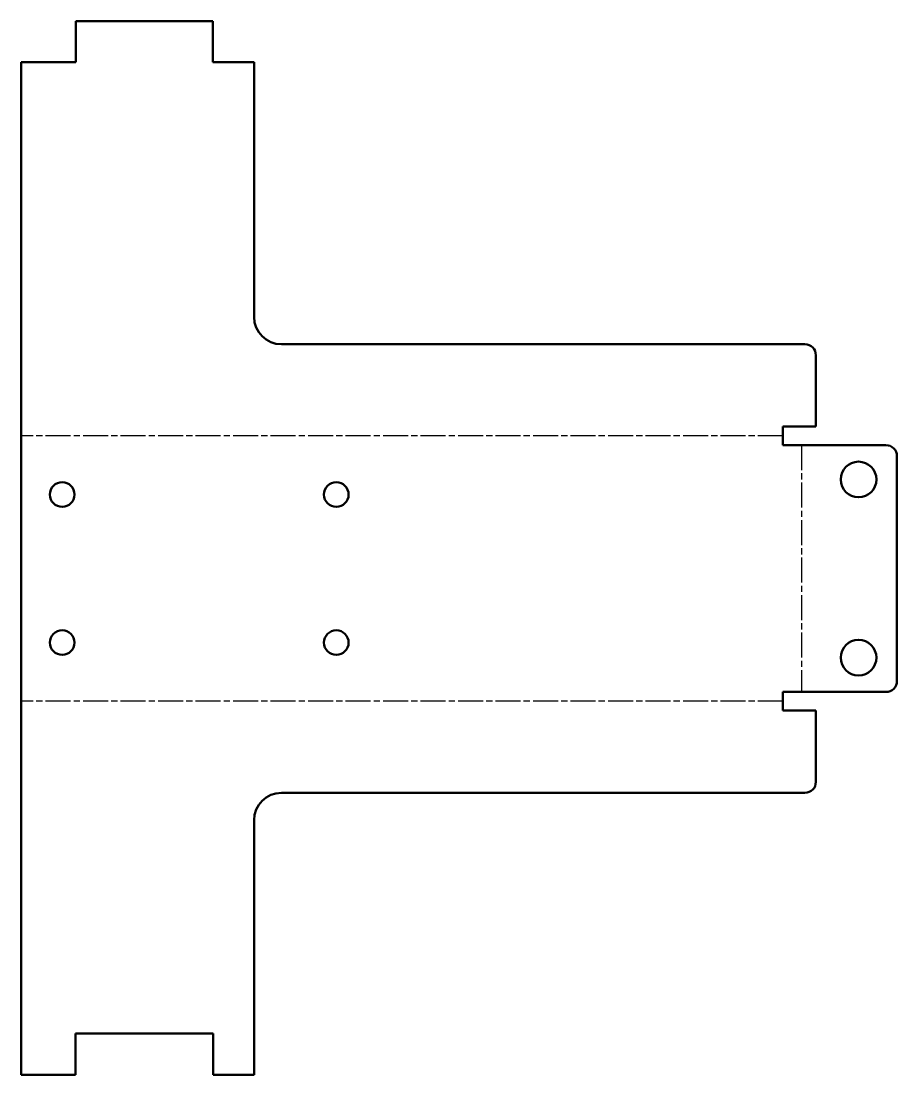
# Model space of a CAD drawing. Header units: inches. Extents: x 0 to 320, y 0 to 384.
import ezdxf

# ---------------------------------------------------------------- set-up
doc = ezdxf.new("R2010")
doc.units = ezdxf.units.IN
doc.header["$MEASUREMENT"] = 0
doc.linetypes.add('Chain', pattern=[13.68, 9.12, -1.14, 2.28, -1.14])
doc.layers.add('Bend Centerline (ANSI)', color=7, linetype='Chain', lineweight=25)
doc.layers.add('Visible (ANSI)', color=7, linetype='Continuous', lineweight=50)

# ---------------------------------------------------------------- blocks, each defined once
blk = doc.blocks.new('3DOF250-V001-ESTR003_3DOF250-V001-TORR_18_3DOF250-V001-ESTR003 (desplegada)~2')
at = {"layer": 'Bend Centerline (ANSI)'}
for p, q in [((118.21, 40.92), (-159.79, 40.92)), ((125, 37.53), (125, -52.53)), ((118.21, -55.92), (-159.79, -55.92))]:
    blk.add_line(p, q, dxfattribs=at)
at = {"layer": 'Visible (ANSI)'}
for p, q in [((-89.79, 192.23), (-139.79, 192.23)), ((-139.79, 192.23), (-139.79, 177.23)), ((-89.79, 177.23), (-89.79, 192.23)), ((-139.79, 177.23), (-159.79, 177.23)), ((-159.79, 33), (-159.79, 177.23)), ((-74.79, 177.23), (-89.79, 177.23)), ((-74.79, 84.32), (-74.79, 177.23)), ((126.21, 74.32), (-64.79, 74.32)), ((130.21, 44.32), (130.21, 70.32)), ((118.21, 37.53), (118.21, 44.32)), ((118.21, 44.32), (130.21, 44.32)), ((118.21, 37.53), (155.79, 37.53)), ((-159.79, -48), (-159.79, 33)), ((159.79, 33.53), (159.79, -48.53)), ((-159.79, -192.23), (-159.79, -48)), ((155.79, -52.53), (118.21, -52.53)), ((118.21, -59.32), (118.21, -52.53)), ((118.21, -59.32), (130.21, -59.32)), ((130.21, -85.32), (130.21, -59.32)), ((-64.79, -89.32), (126.21, -89.32)), ((-74.79, -192.23), (-74.79, -99.32)), ((-139.89, -177.13), (-89.69, -177.13)), ((-139.89, -192.23), (-139.89, -177.13)), ((-89.69, -177.13), (-89.69, -192.23)), ((-139.89, -192.23), (-159.79, -192.23)), ((-74.79, -192.23), (-89.69, -192.23))]:
    blk.add_line(p, q, dxfattribs=at)
for centre, radius in [((145.79, 25), 6.5), ((-144.79, 19.5), 4.5), ((-44.79, 19.5), 4.5), ((-144.79, -34.5), 4.5), ((-44.79, -34.5), 4.5), ((145.79, -40), 6.5)]:
    blk.add_circle(centre, radius, dxfattribs=at)
for centre, start, end in [((-64.79, 84.32), 180, 270), ((-64.79, -99.32), 90, 180)]:
    blk.add_arc(centre, 10, start, end, dxfattribs=at)
at = {"layer": 'Visible (ANSI)', "extrusion": (0, 0, -1)}
for centre, start, end in [((-126.21, 70.32), 90, 180), ((-155.79, 33.53), 90, 180), ((-155.79, -48.53), 180, 270), ((-126.21, -85.32), 180, 270)]:
    blk.add_arc(centre, 4, start, end, dxfattribs=at)

msp = doc.modelspace()

# ---------------------------------------------------------------- block references
msp.add_blockref('3DOF250-V001-ESTR003_3DOF250-V001-TORR_18_3DOF250-V001-ESTR003 (desplegada)~2', (159.79, 192.23))

doc.saveas('drawing.dxf')
